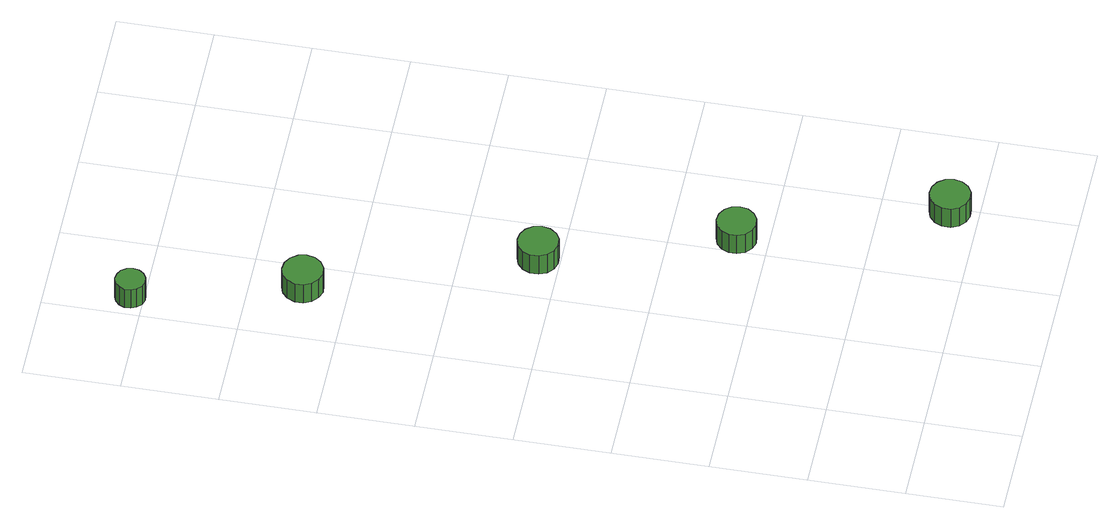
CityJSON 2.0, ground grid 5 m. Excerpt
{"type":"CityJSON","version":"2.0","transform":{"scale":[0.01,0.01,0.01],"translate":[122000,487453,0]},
"CityObjects":{
"tree1":{"type":"SolitaryVegetationObject","attributes":{"function":"something"},"geometry":[{"type":"MultiSurface","lod":"1","boundaries":[[[0,1,2,3,4,5,6,7,8,9,10,11,12,13,14]],[[15,16,17,18,19,20,21,22,23,24,25,26,27,28,29]],[[0,29,28,1]],[[1,28,27,2]],[[2,27,26,3]],[[3,26,25,4]],[[4,25,24,5]],[[5,24,23,6]],[[6,23,22,7]],[[7,22,21,8]],[[8,21,20,9]],[[9,20,19,10]],[[10,19,18,11]],[[11,18,17,12]],[[12,17,16,13]],[[13,16,15,14]],[[14,15,29,0]]]}]},
"tree2":{"type":"SolitaryVegetationObject","attributes":{"function":"something"},"geometry":[{"type":"MultiSurface","lod":"1","boundaries":[[[30,31,32,33,34,35,36,37,38,39,40,41,42,43,44]],[[45,46,47,48,49,50,51,52,53,54,55,56,57,58,59]],[[30,59,58,31]],[[31,58,57,32]],[[32,57,56,33]],[[33,56,55,34]],[[34,55,54,35]],[[35,54,53,36]],[[36,53,52,37]],[[37,52,51,38]],[[38,51,50,39]],[[39,50,49,40]],[[40,49,48,41]],[[41,48,47,42]],[[42,47,46,43]],[[43,46,45,44]],[[44,45,59,30]]]}]},
"tree3":{"type":"SolitaryVegetationObject","attributes":{"function":"something"},"geometry":[{"type":"MultiSurface","lod":"1","boundaries":[[[60,61,62,63,64,65,66,67,68,69,70,71,72,73,74]],[[75,76,77,78,79,80,81,82,83,84,85,86,87,88,89]],[[60,89,88,61]],[[61,88,87,62]],[[62,87,86,63]],[[63,86,85,64]],[[64,85,84,65]],[[65,84,83,66]],[[66,83,82,67]],[[67,82,81,68]],[[68,81,80,69]],[[69,80,79,70]],[[70,79,78,71]],[[71,78,77,72]],[[72,77,76,73]],[[73,76,75,74]],[[74,75,89,60]]]}]},
"tree4":{"type":"SolitaryVegetationObject","attributes":{"function":"something"},"geometry":[{"type":"MultiSurface","lod":"1","boundaries":[[[90,91,92,93,94,95,96,97,98,99,100,101,102,103,104]],[[105,106,107,108,109,110,111,112,113,114,115,116,117,118,119]],[[90,119,118,91]],[[91,118,117,92]],[[92,117,116,93]],[[93,116,115,94]],[[94,115,114,95]],[[95,114,113,96]],[[96,113,112,97]],[[97,112,111,98]],[[98,111,110,99]],[[99,110,109,100]],[[100,109,108,101]],[[101,108,107,102]],[[102,107,106,103]],[[103,106,105,104]],[[104,105,119,90]]]}]},
"tree5":{"type":"SolitaryVegetationObject","attributes":{"function":"something"},"geometry":[{"type":"MultiSurface","lod":"1","boundaries":[[[120,121,122,123,124,125,126,127,128,129,130,131,132,133,134]],[[135,136,137,138,139,140,141,142,143,144,145,146,147,148,149]],[[120,149,148,121]],[[121,148,147,122]],[[122,147,146,123]],[[123,146,145,124]],[[124,145,144,125]],[[125,144,143,126]],[[126,143,142,127]],[[127,142,141,128]],[[128,141,140,129]],[[129,140,139,130]],[[130,139,138,131]],[[131,138,137,132]],[[132,137,136,133]],[[133,136,135,134]],[[134,135,149,120]]]}]}
},
"vertices":[
[435,3230,150],[426,3272,150],[400,3308,150],[362,3330,150],[318,3335,150],[277,3321,150],[244,3292,150],[226,3251,150],[226,3208,150],[244,3167,150],[277,3138,150],[318,3124,150],[362,3129,150],[400,3151,150],[426,3187,150],[426,3187,21],[400,3151,21],[362,3129,21],[318,3124,21],[277,3138,21],[244,3167,21],[226,3208,21],[226,3251,21],[244,3292,21],[277,3321,21],[318,3335,21],[362,3330,21],[400,3308,21],[426,3272,21],[435,3230,21],
[181,4066,150],[174,4097,150],[155,4123,150],[127,4139,150],[95,4143,150],[65,4133,150],[41,4111,150],[28,4082,150],[28,4049,150],[41,4020,150],[65,3998,150],[95,3988,150],[127,3992,150],[155,4008,150],[174,4034,150],[174,4034,21],[155,4008,21],[127,3992,21],[95,3988,21],[65,3998,21],[41,4020,21],[28,4049,21],[28,4082,21],[41,4111,21],[65,4133,21],[95,4143,21],[127,4139,21],[155,4123,21],[174,4097,21],[181,4066,21],
[870,2114,133],[861,2157,133],[835,2192,133],[797,2214,133],[754,2219,133],[712,2205,133],[679,2176,133],[661,2136,133],[661,2092,133],[679,2052,133],[712,2022,133],[754,2009,133],[797,2013,133],[835,2035,133],[861,2071,133],[861,2071,4],[835,2035,4],[797,2013,4],[754,2009,4],[712,2022,4],[679,2052,4],[661,2092,4],[661,2136,4],[679,2176,4],[712,2205,4],[754,2219,4],[797,2214,4],[835,2192,4],[861,2157,4],[870,2114,4],
[1194,1166,129],[1186,1208,129],[1160,1242,129],[1124,1263,129],[1081,1268,129],[1041,1255,129],[1009,1226,129],[992,1187,129],[992,1145,129],[1009,1106,129],[1041,1077,129],[1081,1064,129],[1124,1069,129],[1160,1090,129],[1186,1124,129],[1186,1124,0],[1160,1090,0],[1124,1069,0],[1081,1064,0],[1041,1077,0],[1009,1106,0],[992,1145,0],[992,1187,0],[1009,1226,0],[1041,1255,0],[1081,1268,0],[1124,1263,0],[1160,1242,0],[1186,1208,0],[1194,1166,0],
[1579,151,133],[1570,194,133],[1544,229,133],[1506,251,133],[1462,256,133],[1421,242,133],[1388,213,133],[1370,173,133],[1370,129,133],[1388,89,133],[1421,59,133],[1462,46,133],[1506,50,133],[1544,72,133],[1570,108,133],[1570,108,4],[1544,72,4],[1506,50,4],[1462,46,4],[1421,59,4],[1388,89,4],[1370,129,4],[1370,173,4],[1388,213,4],[1421,242,4],[1462,256,4],[1506,251,4],[1544,229,4],[1570,194,4],[1579,151,4]
]}
